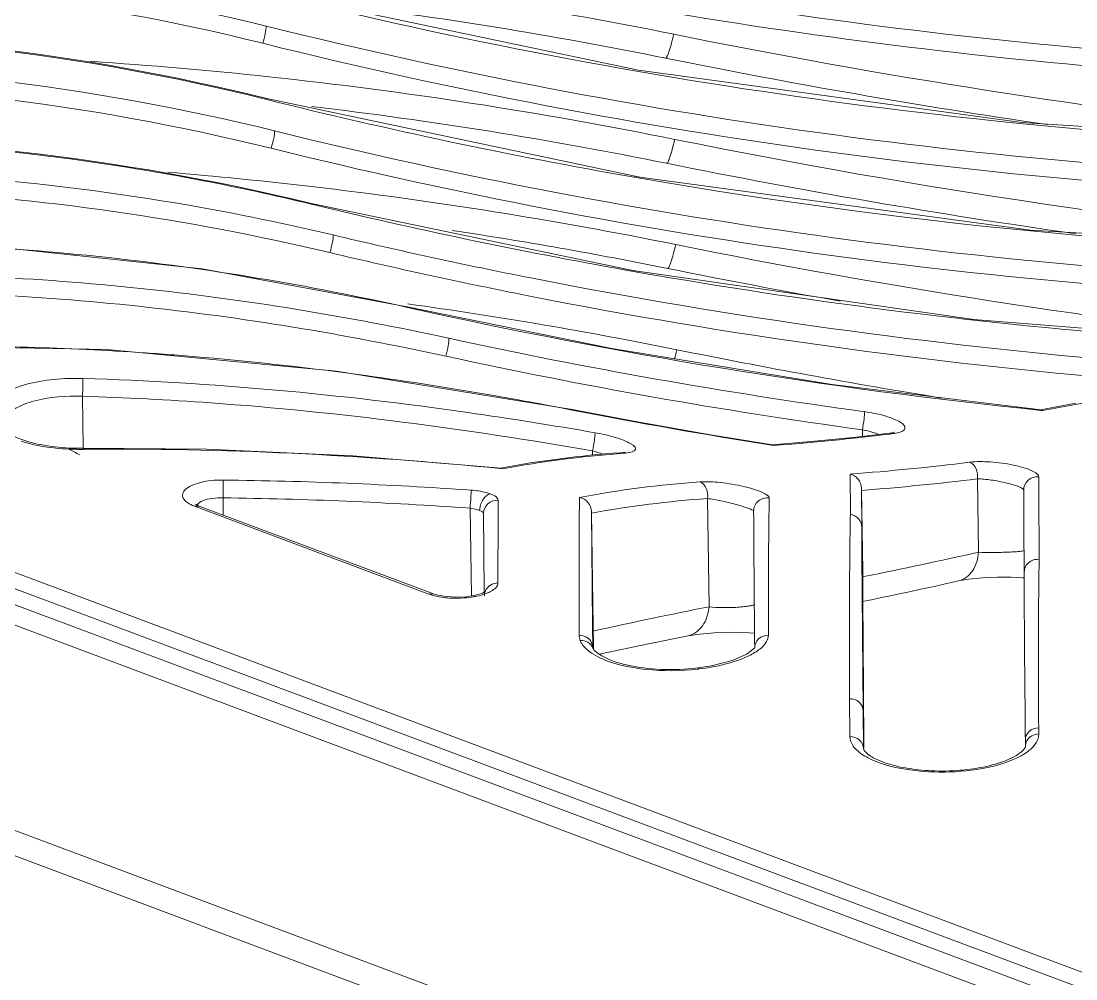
# Model space of a CAD drawing. Header units: millimetres. Extents: x 4229 to 8429, y -1187 to 1783.
# Drawn here: x 7171.5 to 7215.89, y 465.91 to 506.22 of the extents above; entities that cross this region are included whole.
import ezdxf

# ---------------------------------------------------------------- set-up
doc = ezdxf.new("R2010")
doc.units = ezdxf.units.MM

msp = doc.modelspace()

# ---------------------------------------------------------------- linework, layer by layer
at = {"linetype": 'Continuous', "lineweight": 5}
for p, q in [((7197.483, 504.153), (7182.102, 507.391)), ((7198.626, 504.661), (7198.626, 504.661)), ((7112.94, 504.164), (7237.869, 457.38)), ((7115.277, 503.978), (7237.774, 458.105)), ((7213.616, 501.956), (7197.483, 504.153)), ((7112.098, 503.808), (7236.991, 457.039)), ((7111.707, 503.096), (7236.599, 456.327)), ((7181.847, 502.919), (7181.835, 502.961)), ((7181.835, 502.961), (7181.835, 502.961)), ((7197.538, 499.649), (7181.835, 502.961)), ((7229.55, 500.939), (7213.616, 501.956)), ((7198.67, 500.236), (7198.669, 500.236)), ((7197.706, 499.579), (7197.296, 499.65)), ((7197.716, 499.624), (7197.306, 499.697)), ((7213.982, 497.428), (7197.538, 499.649)), ((7183.654, 498.561), (7183.653, 498.561)), ((7197.248, 495.722), (7183.654, 498.562)), ((7183.665, 498.528), (7183.654, 498.561)), ((7230.102, 496.445), (7213.982, 497.428)), ((7179.126, 495.797), (7170.276, 496.726)), ((7187.753, 494.195), (7179.126, 495.797)), ((7197.503, 495.647), (7196.946, 495.745)), ((7197.511, 495.685), (7196.954, 495.784)), ((7211.592, 493.666), (7197.248, 495.722)), ((7198.713, 495.811), (7198.712, 495.811)), ((7236.727, 447.638), (7112.559, 494.136)), ((7187.753, 494.195), (7187.763, 494.172)), ((7196.368, 492.436), (7187.753, 494.195)), ((7225.726, 492.536), (7211.592, 493.666)), ((7237.526, 446.268), (7113.359, 492.766)), ((7175.102, 492.393), (7166.797, 492.569)), ((7184.768, 491.493), (7175.102, 492.393)), ((7205.63, 490.932), (7196.368, 492.436)), ((7194.69, 489.869), (7184.768, 491.493)), ((7214.43, 489.86), (7205.63, 490.932)), ((7174.115, 488.243), (7174.083, 490.43)), ((7215.897, 490.145), (7214.399, 489.859)), ((7194.69, 489.869), (7194.698, 489.853)), ((7197.352, 489.365), (7194.69, 489.869)), ((7214.5, 489.829), (7214.427, 489.838)), ((7214.5, 489.829), (7214.427, 489.837)), ((7214.432, 489.86), (7214.5, 489.829)), ((7200.52, 488.807), (7197.352, 489.365)), ((7203.118, 488.384), (7200.52, 488.807)), ((7208.055, 488.881), (7206.514, 488.701)), ((7206.914, 489.021), (7206.918, 488.748)), ((7208.167, 488.899), (7208.055, 488.881)), ((7208.205, 488.861), (7208.055, 488.881)), ((7208.055, 488.881), (7208.055, 488.881)), ((7208.205, 488.861), (7208.059, 488.843)), ((7208.205, 488.861), (7208.059, 488.844)), ((7208.242, 488.92), (7208.167, 488.899)), ((7208.232, 488.914), (7208.242, 488.92)), ((7197.17, 488.428), (7197.084, 488.475)), ((7203.176, 488.36), (7203.088, 488.374)), ((7203.176, 488.36), (7203.089, 488.374)), ((7204.603, 488.511), (7203.09, 488.385)), ((7203.176, 488.36), (7203.116, 488.384)), ((7206.514, 488.701), (7204.603, 488.511)), ((7173.54, 488.253), (7173.507, 488.209)), ((7174.104, 488.243), (7173.54, 488.253)), ((7173.54, 488.253), (7173.54, 488.253)), ((7174.104, 488.199), (7174.104, 488.243)), ((7179.3, 488.2), (7174.104, 488.243)), ((7185.463, 487.92), (7179.3, 488.2)), ((7191.708, 487.411), (7185.463, 487.92)), ((7195.55, 488.133), (7195.552, 487.95)), ((7196.719, 488.055), (7196.718, 488.054)), ((7196.855, 488.034), (7196.719, 488.055)), ((7196.844, 488.067), (7196.72, 488.055)), ((7196.722, 488.022), (7196.855, 488.034)), ((7196.723, 488.024), (7196.855, 488.034)), ((7196.928, 488.085), (7196.844, 488.067)), ((7196.915, 488.079), (7196.928, 488.085)), ((7191.677, 487.391), (7191.778, 487.381)), ((7191.677, 487.389), (7191.778, 487.381)), ((7191.778, 487.381), (7191.71, 487.411)), ((7206.401, 485.471), (7206.391, 487.156)), ((7211.751, 486.959), (7211.796, 483.869)), ((7180.007, 485.434), (7179.997, 486.158)), ((7206.873, 486.568), (7206.881, 484.926)), ((7206.873, 486.567), (7206.874, 486.473)), ((7206.874, 486.469), (7206.924, 483.074)), ((7178.795, 485.804), (7179, 485.812)), ((7178.795, 485.804), (7188.656, 482.108)), ((7178.905, 485.852), (7178.838, 485.89)), ((7179, 485.812), (7178.905, 485.852)), ((7188.861, 482.116), (7179, 485.812)), ((7190.396, 485.722), (7190.45, 482.033)), ((7200.386, 486.13), (7200.452, 481.571)), ((7190.799, 485.622), (7190.682, 485.66)), ((7190.995, 482.234), (7190.966, 485.508)), ((7195.51, 485.576), (7195.511, 485.513)), ((7195.51, 485.576), (7195.551, 480.787)), ((7195.511, 485.512), (7195.58, 480.762)), ((7206.926, 482.407), (7206.924, 483.074)), ((7206.908, 482.827), (7206.972, 482.841)), ((7210.956, 482.659), (7210.957, 482.659)), ((7210.957, 482.659), (7211.377, 482.733)), ((7211.377, 482.733), (7211.971, 482.794)), ((7211.971, 482.794), (7212.595, 482.82)), ((7212.595, 482.82), (7213.17, 482.815)), ((7213.17, 482.815), (7213.671, 482.785)), ((7213.671, 482.785), (7213.688, 482.783)), ((7213.715, 482.575), (7213.713, 483.003)), ((7190.912, 482.151), (7190.626, 482.062)), ((7191.05, 482.224), (7190.912, 482.151)), ((7190.996, 482.196), (7190.995, 482.229)), ((7190.997, 482.039), (7190.996, 482.2)), ((7191.057, 482.23), (7191.05, 482.224)), ((7188.656, 482.108), (7188.861, 482.116)), ((7188.927, 482.096), (7188.861, 482.119)), ((7188.861, 482.116), (7188.862, 482.116)), ((7189.297, 482.013), (7188.927, 482.096)), ((7189.762, 481.976), (7189.297, 482.013)), ((7190.227, 481.996), (7189.762, 481.976)), ((7190.626, 482.062), (7190.227, 481.996)), ((7207.047, 481.819), (7206.93, 481.794)), ((7195.551, 480.787), (7195.56, 479.863)), ((7195.568, 480.546), (7195.624, 480.558)), ((7195.568, 480.546), (7195.624, 480.558)), ((7195.585, 479.882), (7195.58, 480.762)), ((7199.571, 480.352), (7200.065, 480.426)), ((7200.065, 480.426), (7200.689, 480.477)), ((7200.689, 480.477), (7201.329, 480.498)), ((7201.329, 480.498), (7201.914, 480.492)), ((7201.914, 480.492), (7202.369, 480.467)), ((7195.894, 479.593), (7197.909, 480.019)), ((7197.909, 480.019), (7199.571, 480.352)), ((7199.571, 480.352), (7199.571, 480.352)), ((7195.56, 479.863), (7195.56, 479.86)), ((7195.563, 479.848), (7195.56, 479.86)), ((7195.567, 479.836), (7195.563, 479.848)), ((7195.566, 479.838), (7195.567, 479.836)), ((7195.586, 479.813), (7195.585, 479.882)), ((7195.845, 479.582), (7195.894, 479.593)), ((7202.041, 479.579), (7201.432, 479.314)), ((7202.344, 479.811), (7202.041, 479.579)), ((7202.374, 479.838), (7202.344, 479.811)), ((7200.555, 479.087), (7199.98, 478.998)), ((7201.432, 479.314), (7200.555, 479.087)), ((7199.98, 478.998), (7200.041, 478.957)), ((7206.367, 477.706), (7206.382, 476.111)), ((7206.942, 477.191), (7206.957, 475.596)), ((7206.966, 476.589), (7206.96, 477.253)), ((7206.974, 475.669), (7206.966, 476.589)), ((7214.33, 476.221), (7214.327, 476.483)), ((7213.77, 475.69), (7213.767, 475.953)), ((7206.974, 475.635), (7206.974, 475.669)), ((7206.975, 475.559), (7206.975, 475.594))]:
    msp.add_line(p, q, dxfattribs=at)
for centre, radius, start, end in [((7159.211, 415.352), 93.432, 75.99852, 90.80783), ((7159.195, 414.943), 93.097, 76.03018, 90.79482), ((7162.15, 323.638), 185.715, 78.56443, 83.8061), ((7162.169, 324.463), 183.849, 78.56255, 83.08973), ((7159.222, 412.063), 93.668, 76.02987, 90.79413), ((7159.238, 411.965), 93.722, 76.04019, 90.8028), ((7235.505, 721.738), 222.309, 256.02483, 268.60018), ((7235.487, 721.526), 222.837, 256.02434, 268.60449), ((7258.157, 798.165), 298.427, 258.56073, 263.70933), ((7159.503, 410.041), 94.322, 76.09538, 90.81488), ((7162.105, 318.414), 186.52, 83.90029, 86.21433), ((7258.108, 798.614), 299.911, 258.56053, 261.67679), ((7159.477, 409.897), 93.721, 76.0797, 90.79781), ((7162.241, 319.526), 185.399, 78.55996, 83.90573), ((7235.233, 717.082), 220.717, 256.00271, 260.10278), ((7162.208, 320.01), 183.877, 78.56283, 83.27696), ((7160.513, 403.097), 98.228, 76.37416, 90.73786), ((7258.293, 794.329), 299.022, 258.56575, 264.58815), ((7258.162, 794.249), 299.971, 258.56078, 261.89919), ((7162.161, 314.131), 186.377, 83.35712, 85.22419), ((7235.739, 720.691), 224.359, 260.24028, 268.56091), ((7162.27, 314.999), 185.501, 78.56183, 83.35947), ((7235.786, 714.049), 221.732, 256.40463, 259.91159), ((7162.302, 315.873), 183.584, 78.56067, 81.43365), ((7258.304, 789.7), 298.816, 258.56409, 263.74364), ((7258.11, 789.314), 299.453, 258.55927, 259.97315), ((7237.711, 717.223), 228.575, 257.37792, 264.15342), ((7162.353, 310.804), 185.268, 78.55993, 82.11357), ((7237.666, 714.594), 226.893, 257.745, 262.23111), ((7168.52, 371.254), 121.282, 86.11824, 90.81371), ((7258.198, 784.424), 297.952, 258.55969, 260.73805), ((7168.096, 363.977), 128.571, 85.05064, 86.14953), ((7167.327, 355.648), 136.935, 82.15774, 85.03049), ((7237.704, 714.529), 227.601, 257.74109, 262.22514), ((7165.277, 340.727), 151.997, 80.07321, 82.15952), ((7193.767, 602.624), 114.684, 280.41578, 282.89339), ((7162.575, 325.065), 167.89, 78.96964, 80.08662), ((7238.263, 712.39), 226.761, 258.92333, 261.07628), ((7195.305, 592.914), 104.85, 274.30489, 276.98684), ((7205.695, 483.231), 5.917, 73.7569, 78.1091), ((7207.896, 491.235), 2.394, 277.4171, 278.4857), ((7173.975, 498.895), 10.696, 267.492, 268.5545), ((7203.393, 543.321), 62.694, 241.52967, 241.99091), ((7173.981, 499.131), 10.933, 268.5539, 269.5991), ((7173.982, 499.303), 11.105, 269.5985, 270.6296), ((7199.977, 442.577), 45.595, 94.0975, 100.4872), ((7200.099, 442.74), 45.41, 94.264, 100.5584), ((7193.463, 480.363), 8.045, 71.7204, 74.9649), ((7198.579, 591.142), 104.279, 274.29646, 277.07398), ((6225.884, 479.571), 988.472, 0.231701, 0.432809), ((7177.883, 306.732), 180.187, 86.00469, 89.32595), ((7203.231, 442.29), 44.651, 94.0578, 100.6253), ((7198.804, 591.436), 105.276, 274.39649, 277.0644), ((7177.664, 306.51), 179.663, 85.9362, 89.25603), ((7873.015, 481.987), 678.031, 179.646074, 180.135897), ((6417.353, 480.654), 796.364, 0.169081, 0.419188), ((8012.463, 482.882), 820.893, 179.778491, 180.021379), ((7203.521, 441.839), 44.401, 94.0495, 100.3942), ((8870.182, 495.364), 1667.88, 180.335613, 180.533433), ((7944.203, 488.062), 737.329, 180.243707, 180.435908), ((7146.737, 777.109), 300.37, 281.56824, 282.5092), ((7145.432, 778.006), 302.528, 281.75149, 282.50873), ((9188.701, 497.135), 1981.859, 180.424461, 180.57658), ((8598.07, 488.985), 1391.159, 180.270926, 180.483196), ((7236.205, 299.084), 185.957, 101.08507, 102.60502), ((7198.917, 488.121), 9.233, 276.6397, 276.9931)]:
    msp.add_arc(centre, radius, start, end, dxfattribs=at)
for points, knots in [([(7183.549, 510.447), (7190.444, 508.779), (7204.421, 506.105), (7218.588, 504.773), (7225.691, 504.421)], [0, 0, 0, 0, 0.49935, 1, 1, 1, 1]), ([(7225.428, 503.706), (7218.345, 504.063), (7204.22, 505.401), (7190.282, 508.072), (7183.406, 509.734)], [0, 0, 0, 0, 0.500622, 1, 1, 1, 1]), ([(7229.552, 500.888), (7221.554, 501.121), (7205.591, 502.41), (7189.859, 505.416), (7182.114, 507.337)], [0, 0, 0, 0, 0.500693, 1, 1, 1, 1]), ([(7181.817, 506.009), (7181.817, 505.906), (7181.767, 505.663), (7181.711, 505.424), (7181.67, 505.287)], [0, 0, 0, 0, 0.416927, 1, 1, 1, 1]), ([(7198.971, 505.666), (7198.937, 505.527), (7198.873, 505.278), (7198.782, 504.966), (7198.708, 504.768), (7198.662, 504.683), (7198.636, 504.659), (7198.626, 504.661)], [0, 0, 0, 0, 0.399866, 0.714858, 0.917814, 0.973053, 1, 1, 1, 1]), ([(7159.248, 501.271), (7161.304, 501.303), (7166.444, 501.209), (7174.627, 500.419), (7180.677, 499.246), (7183.665, 498.53)], [0, 0, 0, 0, 0.250465, 0.625722, 1, 1, 1, 1]), ([(7182.023, 500.866), (7182.065, 501.008), (7182.12, 501.25), (7182.173, 501.497), (7182.17, 501.599)], [0, 0, 0, 0, 0.591805, 1, 1, 1, 1]), ([(7182.17, 501.599), (7189.915, 499.678), (7205.647, 496.672), (7221.61, 495.382), (7229.608, 495.146)], [0, 0, 0, 0, 0.499306, 1, 1, 1, 1]), ([(7199.014, 501.242), (7198.98, 501.102), (7198.917, 500.854), (7198.825, 500.541), (7198.751, 500.344), (7198.705, 500.258), (7198.679, 500.234), (7198.67, 500.236)], [0, 0, 0, 0, 0.399866, 0.714858, 0.917814, 0.973053, 1, 1, 1, 1]), ([(7182.024, 500.867), (7189.79, 498.94), (7205.565, 495.926), (7221.571, 494.631), (7229.591, 494.394)], [0, 0, 0, 0, 0.499316, 1, 1, 1, 1]), ([(7184.639, 497.219), (7182.624, 497.696), (7174.501, 499.368), (7166.169, 500.042), (7159.947, 499.953)], [0, 0, 0, 0, 0.249641, 1, 1, 1, 1]), ([(7159.957, 499.209), (7162.022, 499.237), (7170.267, 499.088), (7178.489, 497.904), (7184.499, 496.475)], [0, 0, 0, 0, 0.250608, 1, 1, 1, 1]), ([(7162.148, 496.885), (7166.453, 496.948), (7175.069, 496.536), (7183.572, 495.11), (7187.763, 494.172)], [0, 0, 0, 0, 0.500626, 1, 1, 1, 1]), ([(7184.639, 497.219), (7184.647, 497.118), (7184.591, 496.867), (7184.54, 496.621), (7184.499, 496.475)], [0, 0, 0, 0, 0.398639, 1, 1, 1, 1]), ([(7184.639, 497.219), (7187.4, 496.562), (7198.512, 494.146), (7209.808, 492.583), (7218.311, 491.879)], [0, 0, 0, 0, 0.24963, 1, 1, 1, 1]), ([(7199.057, 496.817), (7199.023, 496.677), (7198.96, 496.429), (7198.868, 496.116), (7198.794, 495.919), (7198.748, 495.833), (7198.722, 495.809), (7198.713, 495.811)], [0, 0, 0, 0, 0.399866, 0.714858, 0.917814, 0.973053, 1, 1, 1, 1]), ([(7184.499, 496.476), (7187.268, 495.817), (7198.41, 493.395), (7209.736, 491.826), (7218.261, 491.119)], [0, 0, 0, 0, 0.249639, 1, 1, 1, 1]), ([(7189.505, 492.872), (7185.22, 493.8), (7176.537, 495.223), (7167.742, 495.639), (7163.348, 495.574)], [0, 0, 0, 0, 0.499394, 1, 1, 1, 1]), ([(7225.693, 492.504), (7223.328, 492.623), (7213.89, 493.237), (7204.487, 494.422), (7197.503, 495.647)], [0, 0, 0, 0, 0.250308, 1, 1, 1, 1]), ([(7163.357, 494.83), (7167.729, 494.89), (7176.478, 494.469), (7185.114, 493.044), (7189.378, 492.117)], [0, 0, 0, 0, 0.500493, 1, 1, 1, 1]), ([(7189.505, 492.872), (7189.51, 492.838), (7189.5, 492.737), (7189.465, 492.485), (7189.417, 492.268), (7189.378, 492.117)], [0, 0, 0, 0, 0.134591, 0.388855, 1, 1, 1, 1]), ([(7199.1, 492.392), (7199.091, 492.356), (7199.059, 492.223), (7199.024, 492.09), (7198.997, 491.992)], [0, 0, 0, 0, 0.263779, 1, 1, 1, 1]), ([(7174.1, 491.18), (7173.292, 491.204), (7172.141, 491.116), (7170.856, 490.647), (7170.392, 490.305), (7170.255, 490.111)], [0, 0, 0, 0, 0.592817, 0.826436, 1, 1, 1, 1]), ([(7174.1, 491.18), (7174.101, 491.139), (7174.098, 490.889), (7174.091, 490.639), (7174.083, 490.43)], [0, 0, 0, 0, 0.162974, 1, 1, 1, 1]), ([(7195.652, 488.898), (7193.874, 489.207), (7186.737, 490.347), (7179.52, 491.021), (7174.1, 491.18)], [0, 0, 0, 0, 0.249763, 1, 1, 1, 1]), ([(7174.083, 490.43), (7173.394, 490.456), (7172.414, 490.391), (7171.321, 489.992), (7170.925, 489.702), (7170.81, 489.537)], [0, 0, 0, 0, 0.59346, 0.826544, 1, 1, 1, 1]), ([(7174.083, 490.43), (7175.884, 490.375), (7183.076, 490.005), (7190.232, 489.062), (7195.55, 488.133)], [0, 0, 0, 0, 0.250265, 1, 1, 1, 1]), ([(7206.995, 489.784), (7207.004, 489.683), (7206.968, 489.427), (7206.939, 489.174), (7206.914, 489.021)], [0, 0, 0, 0, 0.39531, 1, 1, 1, 1]), ([(7206.995, 489.784), (7207.158, 489.762), (7207.472, 489.707), (7207.91, 489.597), (7208.273, 489.467), (7208.514, 489.344), (7208.64, 489.238), (7208.692, 489.168), (7208.708, 489.094), (7208.663, 488.993), (7208.492, 488.911), (7208.343, 488.881), (7208.25, 488.867)], [0, 0, 0, 0, 0.202067, 0.391814, 0.553822, 0.676286, 0.720985, 0.755368, 0.782714, 0.809406, 0.883832, 1, 1, 1, 1]), ([(7170.688, 489.176), (7170.689, 489.117), (7170.814, 488.999), (7171.02, 488.833), (7171.531, 488.584), (7172.379, 488.354), (7173.129, 488.272), (7173.54, 488.253)], [0, 0, 0, 0, 0.057499, 0.145255, 0.269401, 0.599991, 1, 1, 1, 1]), ([(7195.652, 488.898), (7195.658, 488.865), (7195.649, 488.764), (7195.622, 488.509), (7195.582, 488.288), (7195.55, 488.133)], [0, 0, 0, 0, 0.131105, 0.388561, 1, 1, 1, 1]), ([(7197.084, 488.475), (7196.887, 488.576), (7196.412, 488.739), (7195.925, 488.851), (7195.652, 488.898)], [0, 0, 0, 0, 0.444581, 1, 1, 1, 1]), ([(7173.507, 488.209), (7173.325, 488.217), (7172.647, 488.267), (7171.972, 488.388), (7171.498, 488.541)], [0, 0, 0, 0, 0.268065, 1, 1, 1, 1]), ([(7196.855, 488.034), (7196.96, 488.041), (7197.104, 488.056), (7197.264, 488.111), (7197.337, 488.155), (7197.369, 488.223), (7197.338, 488.296), (7197.269, 488.364), (7197.207, 488.405), (7197.17, 488.428)], [0, 0, 0, 0, 0.370123, 0.499323, 0.592503, 0.662595, 0.739751, 0.849295, 1, 1, 1, 1]), ([(7211.421, 487.657), (7211.706, 487.69), (7212.329, 487.685), (7213.207, 487.568), (7213.879, 487.384), (7214.232, 487.202), (7214.327, 487.087), (7214.328, 487.038)], [0, 0, 0, 0, 0.280972, 0.605547, 0.869634, 0.952239, 1, 1, 1, 1]), ([(7211.421, 487.657), (7211.541, 487.613), (7211.737, 487.381), (7211.771, 487.1), (7211.751, 486.959)], [0, 0, 0, 0, 0.472796, 1, 1, 1, 1]), ([(7206.873, 486.567), (7206.871, 486.703), (7206.765, 486.974), (7206.52, 487.125), (7206.391, 487.156)], [0, 0, 0, 0, 0.506812, 1, 1, 1, 1]), ([(7213.696, 486.482), (7213.693, 486.633), (7213.835, 486.956), (7214.172, 487.055), (7214.328, 487.038)], [0, 0, 0, 0, 0.490424, 1, 1, 1, 1]), ([(7180.003, 486.907), (7179.837, 486.909), (7179.518, 486.895), (7179.074, 486.823), (7178.704, 486.704), (7178.437, 486.551), (7178.275, 486.349), (7178.311, 486.107), (7178.514, 485.927), (7178.69, 485.843), (7178.795, 485.803)], [0, 0, 0, 0, 0.18671, 0.359794, 0.507348, 0.6225, 0.706717, 0.779899, 0.87335, 1, 1, 1, 1]), ([(7180.003, 486.907), (7180.003, 486.867), (7180.003, 486.617), (7180, 486.368), (7179.997, 486.158)], [0, 0, 0, 0, 0.161272, 1, 1, 1, 1]), ([(7202.986, 486.152), (7202.987, 486.195), (7202.883, 486.299), (7202.668, 486.403), (7202.329, 486.527), (7201.743, 486.681), (7200.98, 486.811), (7200.357, 486.849), (7200.071, 486.829)], [0, 0, 0, 0, 0.042678, 0.123714, 0.243227, 0.3917, 0.719516, 1, 1, 1, 1]), ([(7200.071, 486.829), (7200.191, 486.785), (7200.384, 486.55), (7200.409, 486.27), (7200.386, 486.13)], [0, 0, 0, 0, 0.4749, 1, 1, 1, 1]), ([(7213.696, 486.482), (7213.695, 486.509), (7213.619, 486.568), (7213.482, 486.632), (7213.255, 486.711), (7212.866, 486.815), (7212.357, 486.911), (7211.943, 486.956), (7211.751, 486.959)], [0, 0, 0, 0, 0.039405, 0.119338, 0.238518, 0.386579, 0.716585, 1, 1, 1, 1]), ([(7179.562, 486.136), (7179.418, 486.117), (7179.182, 486.065), (7178.954, 485.938), (7178.899, 485.855)], [0, 0, 0, 0, 0.595294, 1, 1, 1, 1]), ([(7190.396, 485.722), (7190.409, 485.874), (7190.424, 486.127), (7190.441, 486.381), (7190.438, 486.482)], [0, 0, 0, 0, 0.600964, 1, 1, 1, 1]), ([(7191.243, 486.324), (7191.187, 486.345), (7190.924, 486.427), (7190.651, 486.467), (7190.438, 486.482)], [0, 0, 0, 0, 0.220875, 1, 1, 1, 1]), ([(7191.243, 486.324), (7191.185, 486.31), (7190.926, 486.168), (7190.796, 485.85), (7190.799, 485.622)], [0, 0, 0, 0, 0.20783, 1, 1, 1, 1]), ([(7191.576, 486.055), (7191.576, 486.11), (7191.463, 486.238), (7191.33, 486.291), (7191.243, 486.324)], [0, 0, 0, 0, 0.368646, 1, 1, 1, 1]), ([(7195.51, 485.576), (7195.508, 485.716), (7195.391, 485.997), (7195.132, 486.147), (7194.998, 486.175)], [0, 0, 0, 0, 0.504642, 1, 1, 1, 1]), ([(7202.986, 486.152), (7202.829, 486.176), (7202.478, 486.084), (7202.329, 485.751), (7202.331, 485.594)], [0, 0, 0, 0, 0.503718, 1, 1, 1, 1]), ([(7202.951, 480.376), (7202.95, 480.963), (7202.952, 482.888), (7202.964, 484.813), (7202.986, 486.152)], [0, 0, 0, 0, 0.304496, 1, 1, 1, 1]), ([(7191.576, 486.055), (7191.425, 486.066), (7191.103, 485.966), (7190.964, 485.655), (7190.966, 485.508)], [0, 0, 0, 0, 0.508934, 1, 1, 1, 1]), ([(7202.331, 485.594), (7202.331, 485.616), (7202.244, 485.658), (7202.118, 485.717), (7201.885, 485.794), (7201.605, 485.878), (7201.286, 485.962), (7200.879, 486.056), (7200.577, 486.112), (7200.386, 486.13)], [0, 0, 0, 0, 0.033162, 0.111212, 0.231452, 0.381959, 0.548505, 0.716057, 1, 1, 1, 1]), ([(7190.966, 485.508), (7190.966, 485.532), (7190.9, 485.582), (7190.842, 485.606), (7190.799, 485.622)], [0, 0, 0, 0, 0.3387, 1, 1, 1, 1]), ([(7206.401, 485.471), (7206.392, 485.009), (7206.355, 482.421), (7206.36, 479.833), (7206.367, 477.706)], [0, 0, 0, 0, 0.178252, 1, 1, 1, 1]), ([(7206.881, 484.926), (7206.88, 485.052), (7206.781, 485.317), (7206.531, 485.451), (7206.401, 485.471)], [0, 0, 0, 0, 0.48981, 1, 1, 1, 1]), ([(7211.796, 483.869), (7211.982, 483.86), (7212.381, 483.856), (7212.875, 483.863), (7213.256, 483.881), (7213.479, 483.895), (7213.626, 483.918), (7213.708, 483.93), (7213.727, 483.947)], [0, 0, 0, 0, 0.288127, 0.617478, 0.763041, 0.880386, 0.960687, 1, 1, 1, 1]), ([(7210.957, 482.659), (7211.192, 482.712), (7211.638, 483.075), (7211.772, 483.595), (7211.796, 483.869)], [0, 0, 0, 0, 0.466632, 1, 1, 1, 1]), ([(7213.713, 483.003), (7213.711, 483.158), (7213.852, 483.486), (7214.193, 483.587), (7214.349, 483.568)], [0, 0, 0, 0, 0.497792, 1, 1, 1, 1]), ([(7214.327, 476.483), (7214.321, 477.927), (7214.316, 480.289), (7214.329, 482.65), (7214.349, 483.568)], [0, 0, 0, 0, 0.611227, 1, 1, 1, 1]), ([(7191.57, 482.575), (7191.46, 482.576), (7191.234, 482.516), (7191.078, 482.336), (7191.036, 482.234)], [0, 0, 0, 0, 0.499353, 1, 1, 1, 1]), ([(7191.076, 482.132), (7191.148, 482.16), (7191.347, 482.245), (7191.57, 482.426), (7191.57, 482.575)], [0, 0, 0, 0, 0.339702, 1, 1, 1, 1]), ([(7213.767, 475.953), (7213.76, 476.665), (7213.74, 478.873), (7213.721, 481.08), (7213.715, 482.575)], [0, 0, 0, 0, 0.322869, 1, 1, 1, 1]), ([(7188.655, 482.111), (7188.695, 482.096), (7188.873, 482.036), (7189.057, 481.998), (7189.2, 481.976)], [0, 0, 0, 0, 0.228997, 1, 1, 1, 1]), ([(7189.2, 481.976), (7189.307, 481.96), (7189.745, 481.914), (7190.19, 481.934), (7190.517, 481.988)], [0, 0, 0, 0, 0.246267, 1, 1, 1, 1]), ([(7190.517, 481.988), (7190.569, 481.996), (7190.758, 482.031), (7190.945, 482.082), (7191.076, 482.132)], [0, 0, 0, 0, 0.269622, 1, 1, 1, 1]), ([(7200.452, 481.571), (7200.424, 481.291), (7200.277, 480.761), (7199.812, 480.399), (7199.571, 480.352)], [0, 0, 0, 0, 0.533414, 1, 1, 1, 1]), ([(7200.452, 481.571), (7200.637, 481.548), (7201.041, 481.531), (7201.539, 481.54), (7201.921, 481.574), (7202.138, 481.603), (7202.281, 481.636), (7202.36, 481.656), (7202.379, 481.674)], [0, 0, 0, 0, 0.287489, 0.623775, 0.768248, 0.881547, 0.959151, 1, 1, 1, 1]), ([(7195.56, 479.863), (7195.558, 479.998), (7195.422, 480.282), (7195.13, 480.38), (7194.987, 480.379)], [0, 0, 0, 0, 0.485654, 1, 1, 1, 1]), ([(7202.951, 480.376), (7202.804, 480.378), (7202.503, 480.273), (7202.372, 479.975), (7202.375, 479.836)], [0, 0, 0, 0, 0.511343, 1, 1, 1, 1]), ([(7202.489, 479.718), (7202.559, 479.766), (7202.772, 479.929), (7202.951, 480.188), (7202.951, 480.376)], [0, 0, 0, 0, 0.31143, 1, 1, 1, 1]), ([(7195.032, 480.148), (7195.141, 480.156), (7195.367, 480.112), (7195.523, 479.937), (7195.564, 479.837)], [0, 0, 0, 0, 0.503951, 1, 1, 1, 1]), ([(7195.032, 480.148), (7195.049, 480.104), (7195.149, 479.914), (7195.311, 479.764), (7195.446, 479.667)], [0, 0, 0, 0, 0.219848, 1, 1, 1, 1]), ([(7195.446, 479.667), (7195.483, 479.64), (7195.646, 479.53), (7195.824, 479.44), (7195.963, 479.379)], [0, 0, 0, 0, 0.229943, 1, 1, 1, 1]), ([(7199.98, 478.998), (7199.467, 478.935), (7198.459, 478.898), (7197.252, 479.041), (7196.424, 479.273), (7195.978, 479.471), (7195.701, 479.657), (7195.587, 479.786), (7195.567, 479.836)], [0, 0, 0, 0, 0.335206, 0.650631, 0.783841, 0.891598, 0.965133, 1, 1, 1, 1]), ([(7201.81, 479.374), (7201.875, 479.399), (7202.11, 479.496), (7202.337, 479.614), (7202.489, 479.718)], [0, 0, 0, 0, 0.276267, 1, 1, 1, 1]), ([(7195.963, 479.379), (7196.54, 479.128), (7197.896, 478.859), (7199.261, 478.866), (7199.985, 478.95)], [0, 0, 0, 0, 0.463259, 1, 1, 1, 1]), ([(7200.041, 478.957), (7200.205, 478.977), (7200.804, 479.067), (7201.398, 479.215), (7201.81, 479.374)], [0, 0, 0, 0, 0.272219, 1, 1, 1, 1]), ([(7206.367, 477.706), (7206.51, 477.708), (7206.803, 477.611), (7206.94, 477.326), (7206.942, 477.191)], [0, 0, 0, 0, 0.514531, 1, 1, 1, 1]), ([(7213.767, 475.953), (7213.765, 476.086), (7213.891, 476.374), (7214.182, 476.481), (7214.327, 476.483)], [0, 0, 0, 0, 0.47856, 1, 1, 1, 1]), ([(7206.382, 476.111), (7206.525, 476.113), (7206.819, 476.016), (7206.956, 475.731), (7206.957, 475.596)], [0, 0, 0, 0, 0.514535, 1, 1, 1, 1]), ([(7206.382, 476.111), (7206.384, 475.989), (7206.478, 475.717), (7206.678, 475.524), (7206.797, 475.433)], [0, 0, 0, 0, 0.447933, 1, 1, 1, 1]), ([(7214.33, 476.221), (7214.229, 476.219), (7214.028, 476.167), (7213.879, 476.021), (7213.832, 475.935)], [0, 0, 0, 0, 0.509129, 1, 1, 1, 1]), ([(7214.047, 475.637), (7214.091, 475.681), (7214.237, 475.844), (7214.331, 476.064), (7214.33, 476.221)], [0, 0, 0, 0, 0.286558, 1, 1, 1, 1]), ([(7213.45, 475.356), (7213.232, 475.212), (7212.666, 474.976), (7211.313, 474.662), (7209.799, 474.616), (7208.381, 474.832), (7207.563, 475.089), (7207.133, 475.357), (7206.958, 475.545), (7206.958, 475.594)], [0, 0, 0, 0, 0.114824, 0.266149, 0.610266, 0.769892, 0.89869, 0.978685, 1, 1, 1, 1]), ([(7213.77, 475.692), (7213.77, 475.66), (7213.674, 475.519), (7213.554, 475.425), (7213.45, 475.356)], [0, 0, 0, 0, 0.206899, 1, 1, 1, 1]), ([(7213.588, 475.304), (7213.62, 475.322), (7213.739, 475.391), (7213.853, 475.47), (7213.932, 475.534)], [0, 0, 0, 0, 0.265899, 1, 1, 1, 1]), ([(7206.797, 475.433), (7206.823, 475.413), (7206.933, 475.333), (7207.051, 475.263), (7207.144, 475.215)], [0, 0, 0, 0, 0.234497, 1, 1, 1, 1]), ([(7207.144, 475.215), (7207.583, 474.985), (7208.664, 474.689), (7210.374, 474.565), (7212.08, 474.736), (7213.153, 475.063), (7213.588, 475.304)], [0, 0, 0, 0, 0.22498, 0.499683, 0.77456, 1, 1, 1, 1])]:
    msp.add_open_spline(points, degree=3, knots=knots, dxfattribs=at)
for points in [[(7207.609, 488.828), (7207.524, 488.859), (7207.437, 488.887), (7207.35, 488.912)], [(7174.104, 488.199), (7179.968, 488.263), (7185.84, 487.955), (7191.677, 487.391)], [(7179.997, 486.158), (7179.852, 486.162), (7179.706, 486.155), (7179.562, 486.136)], [(7190.682, 485.66), (7190.588, 485.687), (7190.492, 485.707), (7190.396, 485.722)], [(7191.036, 482.234), (7191.011, 482.173), (7190.997, 482.107), (7190.997, 482.041)], [(7194.987, 480.379), (7194.987, 480.3), (7195.003, 480.221), (7195.032, 480.148)], [(7213.832, 475.935), (7213.792, 475.862), (7213.769, 475.776), (7213.77, 475.692)], [(7213.932, 475.534), (7213.972, 475.567), (7214.01, 475.601), (7214.047, 475.637)]]:
    msp.add_open_spline(points, degree=3, dxfattribs=at)

doc.saveas('drawing.dxf')
